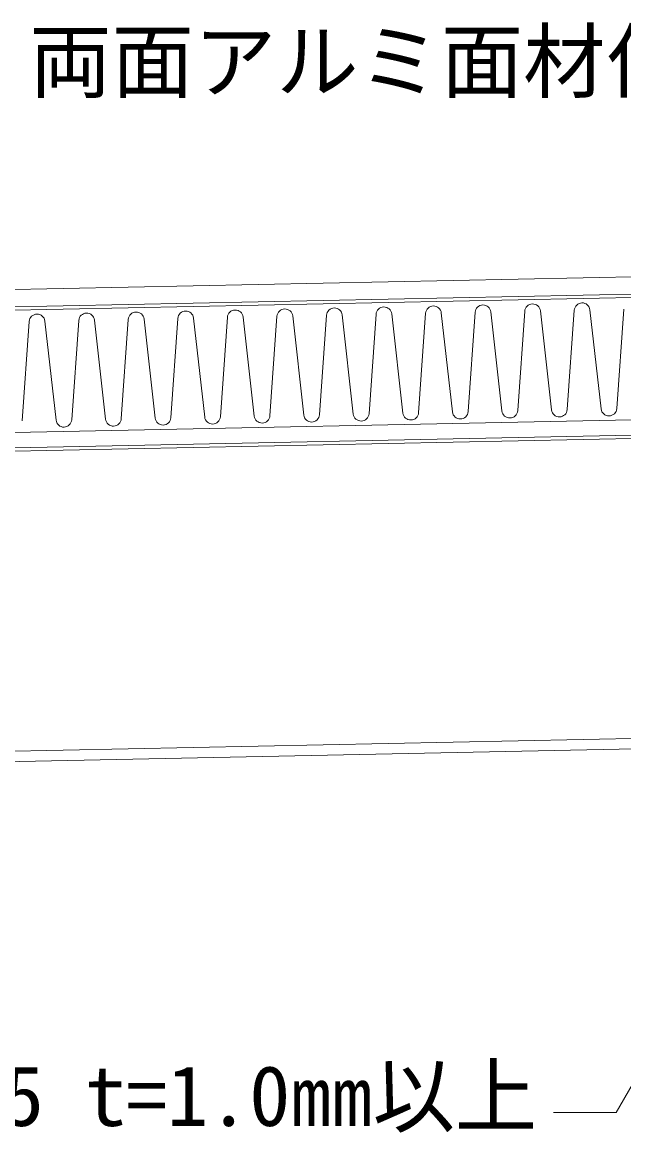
# Model space of a CAD drawing. Units: millimetres, scale not verified. Extents: x -840 to 840, y -594 to 594.
# Drawn here: x -653.7 to -538.7, y -377 to -164.7 of the extents above; entities that cross this region are included whole.
import ezdxf
from ezdxf.enums import TextEntityAlignment as Align

# ---------------------------------------------------------------- set-up
doc = ezdxf.new("R2010")
doc.units = ezdxf.units.MM
doc.header["$LTSCALE"] = 2
for name, color, linetype, lineweight in [('0-2_文字', 5, 'Continuous', 9), ('0-6_寸法線', 7, 'Continuous', 9), ('0-A_断熱材', 4, 'Continuous', 9), ('0-B_IBｼｰﾄ', 7, 'Continuous', 9), ('0-C_鋼材(受け鋼鈑)', 7, 'Continuous', 9)]:
    doc.layers.add(name, color=color, linetype=linetype, lineweight=lineweight)
doc.styles.add('ＭＳ ゴシック', font='')
doc.styles.get('ＭＳ ゴシック').set_extended_font_data('MS Gothic')

msp = doc.modelspace()

# ---------------------------------------------------------------- linework, layer by layer
at = {"layer": '0-6_寸法線'}
for p, q in [((-499.76, -303.185), (-540.15, -373.144)), ((-540.15, -373.144), (-552.15, -373.144))]:
    msp.add_line(p, q, dxfattribs=at)
at = {"layer": '0-A_断熱材', "color": 7}
for p, q in [((-373.255, -213.994), (-770.868, -222.177)), ((-770.388, -245.505), (-484.69, -239.625))]:
    msp.add_line(p, q, dxfattribs=at)
at = {"layer": '0-A_断熱材'}
for p, q in [((-596.874, -239.757), (-595.531, -220.746)), ((-590.404, -239.624), (-592.528, -220.684)), ((-587.4, -239.562), (-586.057, -220.551)), ((-580.929, -239.429), (-583.053, -220.489)), ((-577.925, -239.367), (-576.583, -220.356)), ((-571.455, -239.234), (-573.579, -220.294)), ((-568.451, -239.172), (-567.108, -220.161)), ((-561.98, -239.039), (-564.104, -220.099)), ((-558.976, -238.977), (-557.634, -219.966)), ((-552.506, -238.844), (-554.63, -219.904)), ((-549.502, -238.782), (-548.159, -219.771)), ((-543.031, -238.649), (-545.155, -219.709)), ((-540.027, -238.587), (-538.685, -219.576)), ((-653.721, -240.927), (-652.378, -221.916)), ((-647.251, -240.794), (-649.374, -221.854)), ((-644.247, -240.732), (-642.904, -221.721)), ((-637.776, -240.599), (-639.9, -221.659)), ((-634.772, -240.537), (-633.429, -221.526)), ((-628.302, -240.404), (-630.425, -221.464)), ((-625.298, -240.342), (-623.955, -221.331)), ((-618.827, -240.209), (-620.951, -221.269)), ((-615.823, -240.147), (-614.48, -221.136)), ((-609.353, -240.014), (-611.477, -221.074)), ((-606.349, -239.952), (-605.006, -220.941)), ((-599.878, -239.819), (-602.002, -220.879))]:
    msp.add_line(p, q, dxfattribs=at)
for centre, start, end in [((-556.129, -220.076), 6.53043, 175.82772), ((-546.654, -219.881), 6.53043, 175.82772), ((-650.874, -222.026), 6.53043, 175.82772), ((-641.399, -221.831), 6.53043, 175.82772), ((-631.925, -221.636), 6.53043, 175.82772), ((-622.45, -221.441), 6.53043, 175.82772), ((-612.976, -221.246), 6.53043, 175.82772), ((-603.501, -221.051), 6.53043, 175.82772), ((-594.027, -220.856), 6.53043, 175.82772), ((-584.552, -220.661), 6.53043, 175.82772), ((-575.078, -220.466), 6.53043, 175.82772), ((-565.603, -220.271), 6.53043, 175.82772), ((-598.379, -239.647), 186.53043, 355.82772), ((-588.905, -239.452), 186.53043, 355.82772), ((-579.43, -239.257), 186.53043, 355.82772), ((-569.956, -239.062), 186.53043, 355.82772), ((-560.481, -238.867), 186.53043, 355.82772), ((-551.007, -238.672), 186.53043, 355.82772), ((-541.532, -238.477), 186.53043, 355.82772), ((-645.752, -240.622), 186.53043, 355.82772), ((-636.277, -240.427), 186.53043, 355.82772), ((-626.803, -240.232), 186.53043, 355.82772), ((-617.328, -240.037), 186.53043, 355.82772), ((-607.854, -239.842), 186.53043, 355.82772)]:
    msp.add_arc(centre, 1.509, start, end, dxfattribs=at)
at = {"layer": '0-B_IBｼｰﾄ'}
for p, q in [((-438.498, -211.336), (-770.95, -218.178)), ((-437.536, -214.65), (-770.881, -221.511))]:
    msp.add_line(p, q, dxfattribs=at)
at = {"layer": '0-C_鋼材(受け鋼鈑)'}
for p, q in [((-770.327, -248.438), (-413.62, -241.097)), ((-413.606, -241.763), (-770.314, -249.105)), ((-412.426, -299.084), (-769.134, -306.426))]:
    msp.add_line(p, q, dxfattribs=at)
msp.add_lwpolyline([(-769.093, -308.425), (-412.385, -301.084), (-413.62, -241.097)], dxfattribs=at)

# ---------------------------------------------------------------- texts
at = {"layer": '0-2_文字', "color": 7, "style": 'ＭＳ ゴシック'}
for s, p in [('両面アルミ面材付き', (-652.363, -181.396)), ('アイルーフ75 t=1.0㎜以上', (-743.961, -379.203))]:
    msp.add_text(s, height=11.54, dxfattribs=at).set_placement(p, align=Align.BOTTOM_LEFT)

doc.saveas('drawing.dxf')
